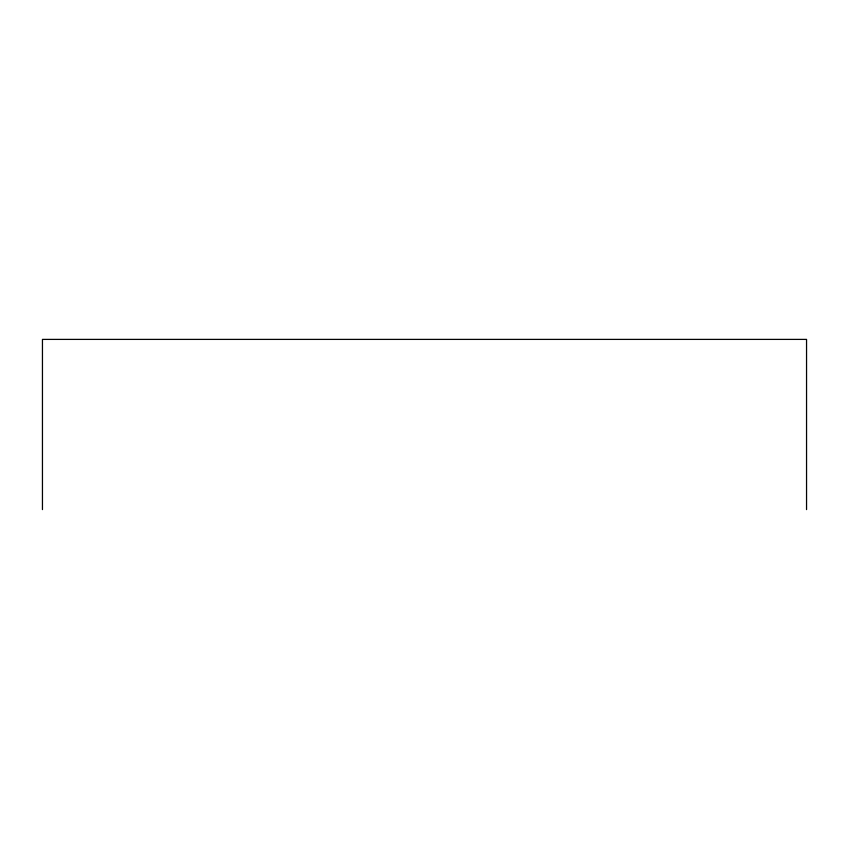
<?xml version="1.0" encoding="UTF-8"?>
<svg xmlns="http://www.w3.org/2000/svg" width="849" height="849" viewBox="0 0 849 849"><rect width="100%" height="100%" fill="white"/><g stroke="black" fill="none" stroke-linecap="round" stroke-linejoin="round"><path stroke-width="1.27" d="M806.55 509.602L806.55 339.398L42.45 339.398L42.45 509.602"/></g></svg>
